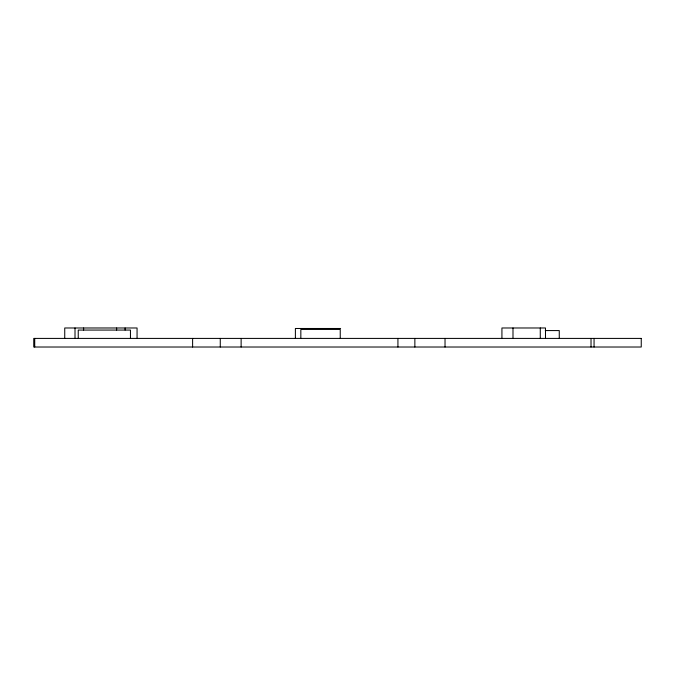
<?xml version="1.0" encoding="UTF-8"?>
<svg xmlns="http://www.w3.org/2000/svg" width="675" height="675" viewBox="0 0 675 675"><rect width="100%" height="100%" fill="white"/><g stroke="black" fill="none" stroke-linecap="round" stroke-linejoin="round"><path stroke-width="1.01" d="M340.613 328.48L295.388 328.48L295.388 338.411M545.257 330.573L559.263 330.573L559.263 338.411M594.059 338.411L594.059 347.017M591.022 338.411L591.022 347.017M545.493 338.411L545.493 327.983L501.93 327.983L501.93 338.411M540.278 327.983L540.278 338.411M512.992 327.983L512.992 338.411M445.028 338.411L445.028 347.017M414.863 338.411L414.863 347.017M397.929 338.411L397.929 347.017M340.242 338.411L340.242 329.442L300.839 329.442L300.839 338.411M241.127 338.411L241.127 347.017M220.269 338.411L220.269 347.017M192.611 338.411L192.611 347.017M137.059 338.411L137.059 327.983L64.741 327.983L64.741 338.411M130.452 338.411L130.452 330.067L78.241 330.067L78.241 338.411M125.103 327.983L125.103 330.067M116.623 327.983L116.623 330.067M83.599 327.983L83.599 330.067M75.009 327.983L75.009 338.411M34.72 338.411L34.72 347.017M641.25 338.411L33.75 338.411L33.75 347.017L641.25 347.017L641.25 338.411"/></g></svg>
